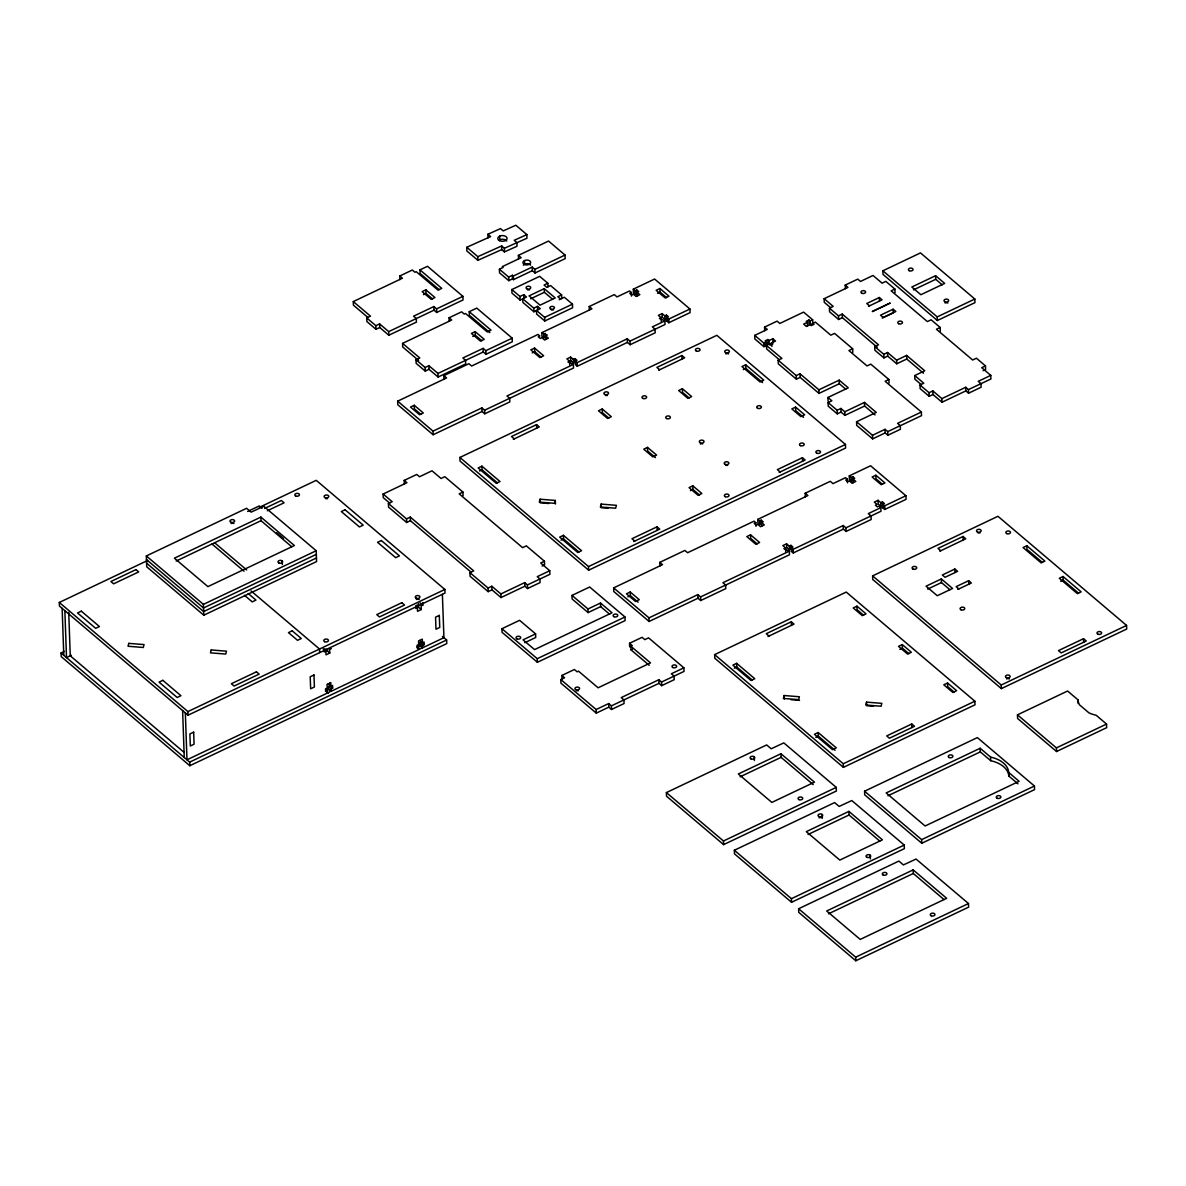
<?xml version="1.0" encoding="UTF-8"?>
<svg xmlns="http://www.w3.org/2000/svg" width="1186" height="1186" viewBox="0 0 1186 1186"><rect width="100%" height="100%" fill="white"/><g stroke="black" fill="none" stroke-linecap="round" stroke-linejoin="round"><path stroke-width="1.5" d="M540.045 499.217L539.319 502.108L554.588 503.324L555.315 500.433L540.045 499.217L540.179 502.82L548.658 503.501M601.124 504.094L600.383 506.985L615.653 508.216L616.394 505.325L601.124 504.094L601.243 507.712L608.033 508.245M784.109 695.53L783.368 698.421L798.638 699.651L799.379 696.76L784.109 695.53L784.242 699.147M866.551 702.127L865.824 705.018L881.094 706.248L881.821 703.357L866.551 702.127L866.684 705.744L873.474 706.278M324.163 649.335L324.252 651.989L327.855 649.884L324.786 648.935M399.801 275.982L412.328 270.023L414.952 272.261L416.212 271.668L437.99 290.14L441.755 288.361L419.963 269.874L427.494 266.301L462.911 296.352L463.029 299.954L436.715 312.467L434.002 310.169L433.868 306.551L413.558 316.202L416.286 318.515L416.405 322.118L388.83 335.223L379.728 327.499L379.609 323.897L375.843 325.676L366.741 317.952L370.506 316.173L353.295 301.57L402.425 278.221L399.801 275.982L399.919 279.599M425.893 289.844L422.142 291.623L431.2 299.317L434.965 297.523L425.893 289.844L426.026 293.446L432.49 298.931M423.521 294.632L426.026 293.446M518.401 255.39L548.555 241.054L565.04 255.049L565.159 258.652L535.019 272.988L532.306 270.675L532.173 267.072L513.316 276.027L512.411 275.271L508.646 277.05L499.41 269.207L503.16 267.428L502.256 266.657L521.128 257.688L518.401 255.39L518.534 258.993M366.741 317.952L366.874 321.569L375.977 329.293L379.728 327.499M379.609 323.897L388.711 331.62L434.002 310.169M433.868 306.551L436.581 308.864L462.911 296.352M499.41 269.207L499.528 272.824L508.779 280.667L512.53 278.873L513.434 279.644L532.306 270.675M532.173 267.072L534.886 269.37L565.04 255.049M449.079 317.789L461.606 311.829L464.23 314.068L465.49 313.475L487.268 331.947L491.034 330.168L469.241 311.681L476.772 308.108L512.189 338.158L512.308 341.761L485.993 354.273L483.28 351.975L483.147 348.358L462.836 358.009L465.564 360.322L465.683 363.924L438.108 377.029L429.006 369.306L428.887 365.703L425.122 367.482L416.019 359.758L419.785 357.979L402.573 343.377L451.703 320.027L449.079 317.789L449.197 321.406M511.848 289.562L520.002 296.47L523.767 294.691L526.48 296.989L520.135 300.088L511.981 293.164L511.848 289.562L539.674 276.338L547.828 283.246L547.962 286.864M547.828 283.246L544.077 285.04L546.79 287.338L550.556 285.559L561.601 294.929L561.719 298.546M544.241 288.672L529.075 295.877L540.045 305.173L555.211 297.968L544.241 288.672L544.374 292.275L552.587 299.257M530.72 298.768L544.374 292.275M475.171 331.65L471.42 333.429L480.478 341.123L484.229 339.329L475.171 331.65L475.304 335.253L481.768 340.738M472.799 336.439L475.304 335.253M533.774 308.152L537.54 306.373L540.253 308.671L533.908 311.77L522.848 302.386L522.73 298.783L533.774 308.152L533.908 311.77M561.601 294.929L557.835 296.722L560.563 299.02M559.214 299.732L564.314 297.241L572.467 304.15L572.601 307.767L544.774 320.991L536.621 314.068L536.487 310.465L544.641 317.374L544.774 320.991M416.019 359.758L416.153 363.376L425.255 371.099L429.006 369.306M544.641 317.374L572.467 304.15M428.887 365.703L437.99 373.427L483.28 351.975M483.147 348.358L485.86 350.671L512.189 338.158M443.964 379.238L443.846 375.621L468.915 363.717L471.628 366.014L538.059 334.437L539.867 335.979L538.236 336.75L540.238 338.44L541.869 337.669L544.582 339.967L548.332 338.188L545.619 335.875L547.25 335.104L541.824 332.658L591.947 308.82L589.234 306.522L614.304 294.602L617.016 296.915L629.558 290.955L631.367 292.482L631.486 296.1M397.681 401.165L433.009 431.141L481.887 407.895L484.6 410.208L573.505 368.016L573.387 364.413L506.956 395.991L509.669 398.288L509.802 401.906L484.733 413.81L482.02 411.512L433.127 434.743L397.814 404.767L397.681 401.165L446.559 377.934L443.846 375.621M633.309 289.162L635.118 290.703L636.749 289.933L636.882 293.535L635.251 294.306L633.443 292.779L633.309 289.162L654.613 279.036L689.941 309.012L690.074 312.615L668.771 322.74L666.947 321.213L666.828 317.596L668.459 316.825L666.458 315.135L664.842 315.906L662.114 313.608L658.363 315.387L661.076 317.7L661.195 321.302M631.367 292.482L629.736 293.268L631.723 294.958L633.354 294.172L636.081 296.485L639.832 294.691L637.119 292.393L638.75 291.623L636.749 289.933M541.824 332.658L541.943 336.261L543.751 337.802L545.382 337.032L545.264 333.414M414.255 405.271L410.504 407.065L419.562 414.744L423.313 412.965L414.255 405.271L414.388 408.888L420.852 414.374M534.59 348.076L530.824 349.87L539.882 357.549L543.648 355.77L534.59 348.076L534.708 351.693L541.172 357.179M659.92 288.509L656.154 290.303L665.213 297.982L668.978 296.189L659.92 288.509L660.039 292.112L666.517 297.612M532.203 352.879L534.708 351.693M657.533 293.313L660.039 292.112M146.338 555.952L246.599 508.29L251.136 512.13L263.752 506.259L316.202 550.749L316.573 561.586L203.784 615.193L146.708 566.775L146.338 555.952L203.399 604.371L203.784 615.193M573.342 359.402L574.973 358.617L575.091 362.234L573.461 363.005L573.342 359.402L570.629 357.09L566.864 358.884L569.577 361.181L569.71 364.799M247.652 511.462L259.26 505.948L262.047 508.305M259.423 507.326L316.232 480.33L444.869 589.457L444.987 593.059L188.055 715.188L59.433 606.061L59.3 602.458L147.598 560.489M573.461 363.005L570.748 360.707L567.946 361.952L573.387 364.413M666.458 315.135L666.591 318.738L664.961 319.523L662.248 317.211L659.446 318.471L664.886 320.917L665.005 324.534L630.003 341.094L627.275 338.796L577.152 362.619L575.329 361.093L576.959 360.307L574.973 358.617M264.641 508.453L281.349 500.507L284.077 502.805L267.354 510.751M664.886 320.917L652.344 326.876L655.057 329.189L655.191 332.792L630.122 344.711L627.409 342.398L627.275 338.796M666.828 317.596L668.637 319.138L689.941 309.012M666.947 321.213L668.578 320.428M575.329 361.093L575.462 364.695L577.271 366.237L627.409 342.398M260.89 517.096L174.401 558.191L207.921 586.625L294.395 545.53L260.89 517.096L261.009 520.698L291.726 546.761M176.195 561.022L261.009 520.698M404.352 484.021L404.218 480.404L416.76 474.459L419.473 476.757L432 470.798L441.059 478.492L444.824 476.698L462.94 492.071L463.074 495.674M459.901 457.455L716.833 335.327L845.47 444.454L845.588 448.056L588.656 570.184L460.02 461.058L459.901 457.455L588.523 566.582L588.656 570.184M389.72 503.131L383.256 497.646L383.122 494.028L406.931 482.717L404.218 480.404M513.301 439.339L539.274 426.916L536.561 424.603L511.492 436.522L514.22 438.82M658.69 370.225L684.678 357.801L681.95 355.503L656.881 367.423L659.609 369.721M442.437 636.422L446.633 639.98L446.751 643.598L189.819 765.726L61.198 656.599L61.064 652.982L64.4 651.396M845.366 288.687L845.233 285.085L857.774 279.125L860.487 281.438L873.029 275.478L882.087 283.157L885.838 281.379L894.896 289.058L895.03 292.66M471.02 572.097L410.43 520.698L406.665 522.492L388.548 507.119L388.43 503.501L392.181 501.722L383.122 494.028M71.382 655.28L66.505 657.593L64.859 610.671M764.688 330.716L764.555 327.099L777.082 321.139L779.81 323.452L803.619 312.126L812.677 319.82L812.81 323.422L810.305 324.623L810.171 321.006L809 320.012L806.243 321.317L807.414 322.325L807.547 325.928M830.734 307.811L824.27 302.311L824.137 298.709L847.96 287.383L845.233 285.085M882.873 270.793L920.484 252.914L974.833 299.035L974.951 302.638L937.355 320.516L883.007 274.396L882.873 270.793L937.222 316.899L937.355 320.516M769.017 344.162L763.917 346.653L754.859 338.974L754.741 335.371L767.268 329.411L764.555 327.099M481.916 466.172L478.151 467.966L496.267 483.325L500.032 481.546L481.916 466.172L482.035 469.775L497.364 482.791M602.236 408.977L598.47 410.771L607.529 418.45L611.294 416.671L602.236 408.977L602.355 412.595L608.833 418.08M479.529 470.975L482.035 469.775M203.399 604.371L316.202 550.749M877.225 347.246L842.386 317.685L838.621 319.479L829.563 311.785L829.444 308.182L833.195 306.388L824.137 298.709M316.321 554.366L203.532 607.973L146.456 559.555M769.062 340.545L772.827 338.766L772.946 342.369L769.195 344.162L769.062 340.545L767.891 339.552L765.133 340.856L766.304 341.864L766.645 348.966L779.246 359.654M754.741 335.371L763.799 343.05L766.304 341.864M807.414 322.325L803.648 324.104L806.376 326.417L810.127 324.623M810.171 321.006L812.677 319.82M767.891 339.552L768.009 343.154L765.252 344.474L781.915 358.424L778.149 360.203L778.283 363.82L796.399 379.194L800.15 377.4L819.007 393.396L839.317 383.745L845.781 389.23M316.454 557.969L203.651 611.591L146.59 563.172M771.908 346.46L771.775 342.858L775.54 341.064L772.827 338.766M388.43 503.501L406.546 518.875L410.297 517.096L473.703 570.881L469.952 572.675L470.071 576.277L488.187 591.651L491.953 589.857L501.011 597.551L524.82 586.225L527.533 588.538L540.075 582.578L539.941 578.961L537.228 576.663L549.755 570.703L549.889 574.32L527.414 584.92L524.701 582.622L500.877 593.934L491.819 586.255L488.069 588.034L469.952 572.675M462.94 492.071L459.175 493.85L522.581 547.65L526.347 545.856L544.463 561.23L544.596 564.847L542.091 566.033M682.41 388.741L678.644 390.52L687.895 398.363L691.646 396.584L682.41 388.741L682.528 392.344L689.14 397.947M829.444 308.182L838.502 315.861L842.253 314.082L878.5 344.815L874.734 346.608L874.853 350.211L883.911 357.905L887.677 356.111L896.735 363.791L906.756 359.032L923.479 373.219M894.896 289.058L891.146 290.837L927.378 321.584L931.129 319.79L940.187 327.484L940.32 331.087M868.463 306.373L882.073 299.821L879.36 297.523L866.758 303.512L869.486 305.81M745.683 364.784L741.932 366.563L760.048 381.936L763.799 380.143L745.683 364.784L745.816 368.386L762.539 382.574M935.606 275.701L911.797 287.027L920.87 294.721L944.679 283.41L935.606 275.701L935.724 279.318L942.218 284.818M743.311 369.572L745.816 368.386M913.502 289.873L935.724 279.318M893.132 309.205L880.531 315.194L883.244 317.492L895.845 311.503L893.132 309.205L893.251 312.808L882.236 318.056M778.149 360.203L796.266 375.577L800.031 373.798L818.889 389.794L819.007 393.396M852.793 352.375L852.675 348.773L848.909 350.552L867.025 365.925L870.791 364.146L888.907 379.505L889.026 383.122M647.526 447.404L643.761 449.197L652.819 456.877L656.584 455.098L647.526 447.404L647.645 451.021L655.413 457.603M937.222 316.899L974.833 299.035M874.734 346.608L883.792 354.288L887.558 352.509L896.616 360.188L896.735 363.791M940.187 327.484L936.436 329.263L972.668 360.01L976.419 358.216L985.477 365.911L985.61 369.513L983.105 370.714M818.889 389.794L839.199 380.143L848.257 387.822L827.947 397.473L828.065 401.09M795.613 407.139L791.848 408.918L800.906 416.612L804.671 414.818L795.613 407.139L795.732 410.741L803.5 417.324M896.616 360.188L906.638 355.415L924.754 370.788L914.732 375.562L914.851 379.164L921.314 384.649M875.06 414.907L864.594 406.027L844.921 415.382L841.022 412.076L837.272 413.855L828.213 406.175L828.08 402.558L831.846 400.779L827.947 397.473M59.3 602.458L187.922 711.585L444.869 589.457M888.907 379.505L885.141 381.299L921.374 412.031L921.507 415.649L899.284 426.204M563.439 535.331L559.673 537.125L577.79 552.498L581.555 550.704L563.439 535.331L563.558 538.948L578.887 551.95M415.663 605.853L417.294 605.082M324.623 650.032L326.194 650.121L325.246 650.58M331.279 648.653L329.649 649.424L329.767 653.041L326.017 654.82L325.883 651.218L323.17 648.905M415.752 608.492L417.383 607.721L417.516 611.339L421.267 609.545L421.149 605.942L422.779 605.156L422.676 602.518M561.052 540.134L563.558 538.948M828.08 402.558L837.138 410.252L840.904 408.458L844.788 411.764L844.921 415.382M844.788 411.764L864.475 402.41L876.246 412.402L856.574 421.756L856.692 425.374L872.629 438.879L885.156 432.92L887.869 435.232L900.411 429.273L900.278 425.655L897.565 423.358L921.374 412.031M692.817 485.83L689.051 487.624L698.109 495.303L701.875 493.509L692.817 485.83L692.935 489.433L699.414 494.933M690.43 490.633L692.935 489.433M544.463 561.23L540.697 563.024L549.755 570.703M920.025 385.035L929.083 392.714L932.848 390.92L941.906 398.615L965.715 387.288L968.428 389.601L990.903 378.986L990.784 375.384L978.242 381.329L980.97 383.641L981.089 387.244L968.562 393.203L965.834 390.906L942.025 402.217L932.967 394.538L929.201 396.317L920.143 388.637L920.025 385.035L923.79 383.241L914.732 375.562M985.477 365.911L981.726 367.69L990.784 375.384M633.769 541.542L659.757 529.119L657.044 526.821L631.975 538.726L634.688 541.038M779.158 472.443L805.146 460.02L802.433 457.707L777.364 469.626L780.077 471.924M328.314 686.59L329.945 685.804L332.658 688.117L331.027 688.888L328.314 686.59L328.389 688.992L331.116 691.305L418.851 649.602L418.762 647.185L417.131 647.971L417.042 645.317L418.673 644.547L418.539 640.929L422.305 639.15L422.424 642.753L424.054 641.982L424.158 644.635L422.527 645.406L419.8 643.094L421.43 642.323L424.158 644.635M328.211 683.937L330.938 686.249L332.569 685.464L332.658 688.117M588.523 566.582L845.47 444.454M419.8 643.094L419.888 645.51L422.601 647.808L443.92 637.683L442.393 594.364M856.574 421.756L872.496 435.277L885.023 429.317L887.751 431.615L887.869 435.232M61.064 652.982L189.686 762.109L446.633 639.98M887.751 431.615L900.278 425.655M609.589 614.215L600.65 606.624L588.108 612.584L572.126 599.019L571.993 595.416L589.664 587.011L624.992 616.987L625.126 620.589L537.391 662.292L502.063 632.331L501.93 628.713L519.601 620.322L535.598 633.887L535.716 637.49L524.761 642.708M659.935 565.959L659.816 562.357L684.885 550.437L687.598 552.735L754.029 521.173L755.838 522.7L755.956 526.317M805.324 496.86L805.205 493.243L830.274 481.323L832.987 483.636L845.514 477.676L847.338 479.218L847.456 482.821M724.705 585.528L789.476 554.751L789.357 551.134L722.926 582.711L725.639 585.024L725.773 588.627L700.704 600.546L697.976 598.233L649.098 621.464L613.77 591.503L613.651 587.885L662.529 564.655L659.816 562.357M757.78 519.379L759.589 520.921L761.219 520.15L761.353 523.752L759.722 524.523L757.913 522.996L757.78 519.379L807.918 495.555L805.205 493.243M849.28 475.897L851.088 477.424L852.719 476.653L852.853 480.271L851.222 481.042L849.398 479.5L849.28 475.897L870.583 465.757L905.911 495.733L906.045 499.35L884.726 509.476L882.918 507.934L882.799 504.332L884.43 503.546L882.428 501.856L880.798 502.642L878.085 500.329L874.319 502.123L877.047 504.421L875.416 505.192L877.403 506.882L879.034 506.111L880.842 507.652L880.976 511.255L870.005 516.473M755.838 522.7L754.207 523.486L756.194 525.176L757.824 524.39L760.552 526.703L764.303 524.909L761.59 522.611L763.221 521.84L761.219 520.15M847.338 479.218L845.707 479.989L847.693 481.679L849.324 480.908L852.037 483.206L855.803 481.427L853.09 479.114L854.706 478.343L852.719 476.653M535.598 633.887L523.056 639.832L534.56 649.602L612.02 612.777L600.516 603.022L587.989 608.981L571.993 595.416M630.226 592.007L626.46 593.786L635.518 601.48L639.284 599.686L630.226 592.007L630.359 595.609L638.112 602.191M750.545 534.812L746.795 536.591L755.853 544.285L759.603 542.491L750.545 534.812L750.679 538.414L757.142 543.914M875.891 475.23L872.125 477.024L881.183 484.703L884.949 482.924L875.891 475.23L876.009 478.847L882.473 484.333M627.839 596.795L630.359 595.609M501.93 628.713L537.258 658.69L624.992 616.987M789.313 546.123L790.929 545.352L791.062 548.955L789.431 549.741L789.313 546.123L786.585 543.825L782.834 545.604L785.547 547.917L785.666 551.52M789.431 549.741L786.718 547.428L783.916 548.688L789.357 551.134M880.842 507.652L868.315 513.612L871.028 515.91L871.161 519.527L846.092 531.432L843.365 529.134L793.241 552.958L791.418 551.431L791.299 547.813L792.93 547.043L790.929 545.352M878.085 500.329L878.203 503.946L880.931 506.244L882.562 505.473L882.428 501.856M613.651 587.885L648.979 617.862L697.857 594.631L700.57 596.929L700.704 600.546M791.299 547.813L793.108 549.355L843.246 525.517L845.959 527.829L846.092 531.432M882.799 504.332L884.608 505.859L905.911 495.733M791.418 551.431L793.049 550.645M882.918 507.934L884.548 507.163M700.57 596.929L725.639 585.024M845.959 527.829L871.028 515.91M561.867 675.457L574.395 669.497L577.122 671.81L578.501 671.157L598.1 687.791L650.491 662.885L630.878 646.251L632.257 645.599L629.544 643.286L642.086 637.327L644.799 639.639L648.564 637.846L683.877 667.822L684.011 671.424L661.536 682.039L658.823 679.741L621.212 697.605L623.94 699.918L624.058 703.52L611.531 709.48L608.803 707.167L608.685 703.565L596.143 709.524L560.815 679.548L564.58 677.769L561.867 675.457L561.986 679.074M630.878 646.251L631.011 649.854L632.39 649.202M872.614 575.877L997.945 516.295L1126.567 625.422L1126.7 629.04L1001.369 688.606L872.733 579.48L872.614 575.877L1001.236 685.004L1001.369 688.606M683.877 667.822L671.35 673.781L674.063 676.079L674.197 679.697L661.655 685.656L658.942 683.344L658.823 679.741M939.801 551.208L965.775 538.785L963.062 536.472L937.993 548.392L940.72 550.704M714.639 654.628L846.241 592.081L974.877 701.208L974.996 704.81L843.394 767.357L714.773 658.23L714.639 654.628L843.276 763.754L843.394 767.357M560.815 679.548L560.948 683.166L596.276 713.127L608.803 707.167M608.685 703.565L611.398 705.863L658.942 683.344M768.039 636.511L794.027 624.088L791.314 621.79L766.245 633.695L768.958 636.007M736.654 663.345L732.904 665.138L751.02 680.512L754.77 678.718L736.654 663.345L736.788 666.962L752.117 679.963M856.974 606.165L853.223 607.944L862.281 615.623L866.032 613.844L856.974 606.165L857.107 609.767L863.571 615.252M734.282 668.148L736.788 666.962M954.878 569.028L942.351 574.988L945.064 577.285L957.606 571.326L954.878 569.028L955.012 572.512M941.343 578.931L926.044 586.21L937.281 595.728L952.58 588.464L941.343 578.931L941.462 582.548L949.897 589.694M927.704 589.086L941.462 582.548M1026.794 545.753L1023.044 547.547L1041.16 562.905L1044.91 561.126L1026.794 545.753L1026.928 549.355L1042.257 562.372M957.814 589.412L971.364 583.008L968.651 580.71L956.124 586.655L958.837 588.968M902.279 644.576L898.514 646.37L907.572 654.049L911.337 652.27L902.279 644.576L902.398 648.193L908.861 653.679M899.892 649.379L902.398 648.193M1063.027 576.5L1059.276 578.279L1077.392 593.652L1081.143 591.858L1063.027 576.5L1063.16 580.102L1078.489 593.104M1060.655 581.288L1063.16 580.102M666.399 792.589L766.66 744.941L771.197 748.781L783.813 742.896L836.263 787.385L836.397 791.003L723.593 844.625L666.517 796.206L666.399 792.589L723.46 841.007L723.593 844.625M818.177 732.518L814.426 734.297L832.542 749.671L836.293 747.877L818.177 732.518L818.31 736.121L835.033 750.308M780.951 753.733L738.329 773.984L771.849 802.418L814.471 782.167L780.951 753.733L781.07 757.35L813.196 784.598M815.805 737.307L818.31 736.121M740.094 776.815L781.07 757.35M947.57 683.003L943.804 684.796L952.862 692.476L956.628 690.697L947.57 683.003L947.688 686.62L954.152 692.105M1083.544 638.691L1058.475 650.595L1061.188 652.908L1086.257 640.989L1083.544 638.691L1083.663 642.293M911.782 723.994L886.713 735.913L889.441 738.211L914.51 726.292L911.782 723.994L911.915 727.596M1001.236 685.004L1126.567 625.422M843.276 763.754L974.877 701.208M723.46 841.007L836.263 787.385M1017.469 714.847L1067.593 691.023L1078.015 699.859A28.108 17.642 -2 0 0 1079.542 704.855L1089 712.89A28.108 17.642 -2 0 0 1096.131 715.232L1106.553 724.068L1106.671 727.67L1056.548 751.509L1017.588 718.464L1017.469 714.847L1056.415 747.892L1056.548 751.509M734.356 850.258L834.633 802.596L839.154 806.436L851.785 800.55L904.236 845.055L904.355 848.657L791.551 902.279L734.49 853.861L734.356 850.258L791.433 898.677L791.551 902.279M864.579 791.21L977.383 737.603L1034.444 786.022L1034.563 789.624L921.774 843.246L864.698 794.828L864.579 791.21L921.641 839.629L921.774 843.246M980.17 748.262L886.164 792.945L925.11 825.99L1019.115 781.307L1008.708 772.471A28.108 17.642 -2 0 0 990.592 757.098L980.17 748.262L980.288 751.88L990.71 760.715A28.108 17.642 -2 0 1 1008.826 776.074L1017.944 783.813M848.909 811.402L806.302 831.653L839.821 860.087L882.428 839.836L848.909 811.402L849.043 815.004L879.76 841.067M887.943 795.776L980.288 751.88M808.066 834.484L849.043 815.004M1056.415 747.892L1106.553 724.068M791.433 898.677L904.236 845.055M921.641 839.629L1034.444 786.022M798.608 908.743L898.884 861.08L903.406 864.92L916.037 859.049L968.488 903.539L968.606 907.142L855.803 960.764L798.741 912.345L798.608 908.743L855.684 957.161L855.803 960.764M913.161 869.887L826.686 910.981L860.206 939.416L946.68 898.321L913.161 869.887L913.294 873.489L944.012 899.551M828.48 913.813L913.294 873.489M855.684 957.161L968.488 903.539M487.906 234.265L500.507 228.601L503.235 230.899L515.836 225.236L526.88 234.606L526.91 238.267L504.391 248.259L501.678 245.947L477.854 256.665L466.795 247.281L490.633 236.577L487.906 234.265L487.935 237.926M526.88 234.606L514.22 240.313L516.933 242.611L516.963 246.273L504.421 251.906L501.708 249.609L501.678 245.947M466.795 247.281L466.824 250.943L477.884 260.312L501.708 249.609M791.018 699.681L799.512 700.363M852.675 348.773L834.559 333.399L830.793 335.193L815.39 322.118L812.884 323.318L814.07 324.312L811.313 325.616L809.119 323.615L809 320.012M771.775 342.858L772.961 343.851L770.203 345.17L768.009 343.154M439.161 289.651L420.096 273.477L419.963 269.874M489.803 332.614L469.374 315.298L469.241 311.681M367.986 317.537L353.413 305.173L353.295 301.57M418.584 360.47L402.691 346.979L402.573 343.377M631.011 649.854L649.216 665.302M420.052 602.859L422.779 605.156M421.267 609.545L418.554 607.247L418.421 603.63M419.711 640.455L422.424 642.753M276.709 532.736L283.454 538.474M214.696 542.803L246.688 569.947M212.042 544.048L244.034 571.192M327.054 650.729L329.767 653.041M251.017 590.91L319.523 649.024L319.657 652.641M248.215 593.504L255.983 600.086L252.218 601.88L244.464 595.298M184.141 752.428L70.256 655.814L68.744 612.406M1078.015 699.859L1078.148 703.461M1008.708 772.471L1008.826 776.074M990.592 757.098L990.71 760.715M968.428 389.601L968.562 393.203M965.715 387.288L965.834 390.906M968.651 580.71L968.769 584.194M963.062 536.472L963.195 540.09M941.906 398.615L942.025 402.217M932.848 390.92L932.967 394.538M929.083 392.714L929.201 396.317M906.638 355.415L906.756 359.032M887.558 352.509L887.677 356.111M883.792 354.288L883.911 357.905M885.023 429.317L885.156 432.92M879.36 297.523L879.478 301.125M884.608 505.859L884.726 509.476M880.798 502.642L880.931 506.244M872.496 435.277L872.629 438.879M864.475 402.41L864.594 406.027M870.242 855.21L870.376 858.827M853.09 479.114L853.208 482.732M851.088 477.424L851.222 481.042M842.253 314.082L842.386 317.685M838.502 315.861L838.621 319.479M840.904 408.458L841.022 412.076M839.199 380.143L839.317 383.745M843.246 525.517L843.365 529.134M837.138 410.252L837.272 413.855M822.239 814.485L822.372 818.088M800.031 373.798L800.15 377.4M802.433 457.707L802.551 461.324M796.266 375.577L796.399 379.194M793.108 549.355L793.241 552.958M791.314 621.79L791.433 625.393M786.585 543.825L786.718 547.428M763.799 343.05L763.917 346.653M761.59 522.611L761.708 526.213M759.589 520.921L759.722 524.523M754.281 756.816L754.4 760.434M697.857 594.631L697.976 598.233M681.95 355.503L682.083 359.106M668.637 319.138L668.771 322.74M664.842 315.906L664.961 319.523M662.114 313.608L662.248 317.211M657.044 526.821L657.163 530.424M661.536 682.039L661.655 685.656M648.979 617.862L649.098 621.464M637.119 292.393L637.238 295.996M635.118 290.703L635.251 294.306M630.003 341.094L630.122 344.711M629.544 643.286L629.677 646.904M611.398 705.863L611.531 709.48M600.516 603.022L600.65 606.624M589.234 306.522L589.368 310.124M596.143 709.524L596.276 713.127M587.989 608.981L588.108 612.584M577.152 362.619L577.271 366.237M570.629 357.09L570.748 360.707M555.315 500.433L555.448 504.05M545.619 335.875L545.753 339.493M543.633 334.185L543.751 337.802M537.54 306.373L537.658 309.976M534.886 269.37L535.019 272.988M536.561 424.603L536.695 428.22M524.523 260.579L524.642 264.181M537.258 658.69L537.391 662.292M523.767 294.691L523.886 298.294M520.002 296.47L520.135 300.088M527.414 584.92L527.533 588.538M524.701 582.622L524.82 586.225M513.316 276.027L513.434 279.644M512.411 275.271L512.53 278.873M508.646 277.05L508.779 280.667M500.877 593.934L501.011 597.551M485.86 350.671L485.993 354.273M491.819 586.255L491.953 589.857M484.6 410.208L484.733 413.81M481.887 407.895L482.02 411.512M488.069 588.034L488.187 591.651M436.581 308.864L436.715 312.467M437.99 373.427L438.108 377.029M433.009 431.141L433.127 434.743M425.122 367.482L425.255 371.099M422.527 645.406L422.601 647.808M410.297 517.096L410.43 520.698M406.546 518.875L406.665 522.492M388.711 331.62L388.83 335.223M375.843 325.676L375.977 329.293M330.938 686.249L330.805 682.632L327.054 684.426L327.173 688.028L325.542 688.799L325.631 691.453L327.262 690.682L327.351 693.084L186.973 759.811L185.342 712.89M331.027 688.888L331.116 691.305M329.841 683.166L329.945 685.804M282.224 560.904L282.342 564.521M187.922 711.585L188.055 715.188M189.686 762.109L189.819 765.726M182.614 710.577L184.26 757.498M62.146 608.374L63.777 655.295M504.391 248.259L504.421 251.906M499.721 236.133L499.751 239.78M477.854 256.665L477.884 260.312M819.126 817.836A2.328 1.453 -2 0 1 821.957 817.821M978.139 533.048A2.328 1.453 -2 0 1 979.918 533.033M1006.588 678.941A2.328 1.453 -2 0 1 1009.405 678.926M231.092 523.53A2.328 1.453 -2 0 1 233.924 523.515M325.75 498.728A2.328 1.453 -2 0 1 327.529 498.713M416.375 599.479A2.328 1.453 -2 0 1 419.192 599.464M527.711 289.947A2.328 1.453 -2 0 1 529.49 289.947M551.446 310.08A2.328 1.453 -2 0 1 553.225 310.08M498.876 240.298A4.64 2.861 -0.4 0 1 506.807 241.054M523.382 265.19A3.869 2.431 -2 0 1 527.029 263.677A3.869 2.431 -2 0 1 530.527 265.16M945.109 303.038A2.328 1.453 -2 0 1 947.925 303.023M576.559 690.786A2.328 1.453 -2 0 1 578.338 690.786M725.847 465.431A2.342 1.468 -2 0 1 727.641 465.431M700.437 444.038A2.342 1.468 -2 0 1 702.764 443.846M605.527 395.561A2.328 1.453 -2 0 1 607.306 395.546M725.817 353.917A2.328 1.453 -2 0 1 728.634 353.902M417.25 646.993A2.328 1.453 -2 0 1 420.496 646.251A2.328 1.453 -2 0 1 421.282 648.327A2.328 1.453 -2 0 1 417.902 648.712M327.766 693.202A2.328 1.453 -2 0 1 328.359 693.202M325.587 690.86A2.328 1.453 -2 0 1 328.433 689.615A2.328 1.453 -2 0 1 330.064 691.468A2.328 1.453 -2 0 1 326.921 692.387M128.77 643.361L128.029 646.251L143.298 647.482L144.04 644.576L128.77 643.361M211.212 649.958L210.471 652.849L225.74 654.064L226.482 651.173L211.212 649.958M135.96 569.606L110.906 581.525L113.619 583.823L138.688 571.919L135.96 569.606M81.315 611.175L77.55 612.954L95.666 628.328L99.431 626.549L81.315 611.175M345.082 509.772L341.331 511.566L359.447 526.94L363.198 525.146L345.082 509.772M381.314 540.519L377.563 542.313L395.679 557.672L399.445 555.893L381.314 540.519M889.989 303.142L872.436 311.488L889.989 303.142M162.838 680.334L159.072 682.128L177.188 697.501L180.954 695.708L162.838 680.334M292.216 630.833L288.465 632.627L297.523 640.307L301.274 638.513L292.216 630.833M256.443 671.825L231.374 683.729L234.087 686.042L259.156 674.122L256.443 671.825M401.832 602.71L376.763 614.63L379.476 616.928L404.545 605.023L401.832 602.71M193.659 732.177L189.893 733.956L190.309 745.994L194.074 744.2L193.659 732.177M313.979 674.982L310.213 676.761L310.643 688.799L314.394 687.005L313.979 674.982M439.309 615.401L435.558 617.194L435.974 629.217L439.739 627.438L439.309 615.401M750.931 758.877A2.328 1.453 -2 0 0 754.681 757.898A2.328 1.453 -2 0 0 751.568 756.371A2.328 1.453 -2 0 0 750.931 758.877M798.934 799.601A2.328 1.453 -2 0 0 802.7 798.623A2.328 1.453 -2 0 0 799.572 797.096A2.328 1.453 -2 0 0 798.934 799.601M818.889 816.531A2.328 1.453 -2 0 0 822.654 815.553A2.328 1.453 -2 0 0 819.541 814.026A2.328 1.453 -2 0 0 818.889 816.531M866.907 857.27A2.328 1.453 -2 0 0 870.657 856.292A2.328 1.453 -2 0 0 867.544 854.765A2.328 1.453 -2 0 0 866.907 857.27M883.155 875.016A2.328 1.453 -2 0 0 886.906 874.038A2.328 1.453 -2 0 0 883.792 872.511A2.328 1.453 -2 0 0 883.155 875.016M931.158 915.755A2.328 1.453 -2 0 0 934.909 914.777A2.328 1.453 -2 0 0 931.796 913.25A2.328 1.453 -2 0 0 931.158 915.755M977.368 531.936A2.328 1.453 -2 0 0 981.133 530.957A2.328 1.453 -2 0 0 978.005 529.43A2.328 1.453 -2 0 0 977.368 531.936M1006.692 533.596A2.328 1.453 -2 0 0 1010.442 532.618A2.328 1.453 -2 0 0 1007.329 531.091A2.328 1.453 -2 0 0 1006.692 533.596M1097.851 634.154A2.328 1.453 -2 0 0 1101.601 633.176A2.328 1.453 -2 0 0 1098.488 631.649A2.328 1.453 -2 0 0 1097.851 634.154M1006.351 677.636A2.328 1.453 -2 0 0 1010.101 676.657A2.328 1.453 -2 0 0 1006.988 675.13A2.328 1.453 -2 0 0 1006.351 677.636M912.953 569.028A2.328 1.453 -2 0 0 916.704 568.05A2.328 1.453 -2 0 0 913.591 566.523A2.328 1.453 -2 0 0 912.953 569.028M960.957 609.767A2.328 1.453 -2 0 0 964.722 608.789A2.328 1.453 -2 0 0 961.594 607.262A2.328 1.453 -2 0 0 960.957 609.767M230.87 522.225A2.328 1.453 -2 0 0 234.62 521.247A2.328 1.453 -2 0 0 231.507 519.72A2.328 1.453 -2 0 0 230.87 522.225M278.873 562.965A2.328 1.453 -2 0 0 282.624 561.986A2.328 1.453 -2 0 0 279.511 560.459A2.328 1.453 -2 0 0 278.873 562.965M295.67 495.97A2.328 1.453 -2 0 0 299.421 494.992A2.328 1.453 -2 0 0 296.307 493.465A2.328 1.453 -2 0 0 295.67 495.97M324.979 497.616A2.328 1.453 -2 0 0 328.744 496.637A2.328 1.453 -2 0 0 325.631 495.111A2.328 1.453 -2 0 0 324.979 497.616M416.138 598.174A2.328 1.453 -2 0 0 419.888 597.195A2.328 1.453 -2 0 0 416.775 595.668A2.328 1.453 -2 0 0 416.138 598.174M324.638 641.67A2.328 1.453 -2 0 0 328.403 640.692A2.328 1.453 -2 0 0 325.275 639.165A2.328 1.453 -2 0 0 324.638 641.67M949.111 757.498A2.328 1.453 -2 0 0 952.862 756.52A2.328 1.453 -2 0 0 949.749 754.993A2.328 1.453 -2 0 0 949.111 757.498M997.115 798.222A2.328 1.453 -2 0 0 1000.865 797.244A2.328 1.453 -2 0 0 997.752 795.717A2.328 1.453 -2 0 0 997.115 798.222M526.955 288.85A2.328 1.453 -2 0 0 530.705 287.872A2.328 1.453 -2 0 0 527.592 286.33A2.328 1.453 -2 0 0 526.955 288.85M550.689 308.983A2.328 1.453 -2 0 0 554.44 308.004A2.328 1.453 -2 0 0 551.327 306.477A2.328 1.453 -2 0 0 550.689 308.983M499.514 240.669A4.64 2.861 -0.4 0 0 507.015 238.86A4.64 2.861 -0.4 0 0 500.788 235.762A4.64 2.861 -0.4 0 0 499.514 240.669M524.345 264.434A3.869 2.431 -2 0 0 530.602 262.803A3.869 2.431 -2 0 0 525.413 260.253A3.869 2.431 -2 0 0 524.345 264.434M861.822 293.253A2.328 1.453 -2 0 0 865.572 292.275A2.328 1.453 -2 0 0 862.459 290.748A2.328 1.453 -2 0 0 861.822 293.253M898.677 323.704A2.328 1.453 -2 0 0 902.427 322.725A2.328 1.453 -2 0 0 899.314 321.198A2.328 1.453 -2 0 0 898.677 323.704M944.871 301.733A2.328 1.453 -2 0 0 948.637 300.755A2.328 1.453 -2 0 0 945.509 299.228A2.328 1.453 -2 0 0 944.871 301.733M909.277 270.704A2.328 1.453 -2 0 0 913.027 269.726A2.328 1.453 -2 0 0 909.914 268.199A2.328 1.453 -2 0 0 909.277 270.704M613.992 616.69A2.328 1.453 -2 0 0 617.743 615.712A2.328 1.453 -2 0 0 614.63 614.185A2.328 1.453 -2 0 0 613.992 616.69M516.918 638.854A2.328 1.453 -2 0 0 520.669 637.875A2.328 1.453 -2 0 0 517.556 636.348A2.328 1.453 -2 0 0 516.918 638.854M575.803 689.689A2.328 1.453 -2 0 0 579.554 688.71A2.328 1.453 -2 0 0 576.44 687.183A2.328 1.453 -2 0 0 575.803 689.689M672.877 667.525A2.328 1.453 -2 0 0 676.628 666.547A2.328 1.453 -2 0 0 673.515 665.02A2.328 1.453 -2 0 0 672.877 667.525M757.572 408.295A2.342 1.468 -2 0 0 761.353 407.317A2.342 1.468 -2 0 0 758.21 405.775A2.342 1.468 -2 0 0 757.572 408.295M700.214 442.763A2.342 1.468 -2 0 0 703.995 441.77A2.342 1.468 -2 0 0 700.852 440.228A2.342 1.468 -2 0 0 700.214 442.763M725.061 464.349A2.342 1.468 -2 0 0 728.856 463.37A2.342 1.468 -2 0 0 725.728 461.828A2.342 1.468 -2 0 0 725.061 464.349M800.387 445.625A2.342 1.468 -2 0 0 804.167 444.631A2.342 1.468 -2 0 0 801.024 443.104A2.342 1.468 -2 0 0 800.387 445.625M604.771 394.449A2.328 1.453 -2 0 0 608.522 393.47A2.328 1.453 -2 0 0 605.409 391.943A2.328 1.453 -2 0 0 604.771 394.449M725.58 352.613A2.328 1.453 -2 0 0 729.346 351.634A2.328 1.453 -2 0 0 726.217 350.107A2.328 1.453 -2 0 0 725.58 352.613M816.739 453.171A2.328 1.453 -2 0 0 820.49 452.192A2.328 1.453 -2 0 0 817.376 450.665A2.328 1.453 -2 0 0 816.739 453.171M725.239 496.667A2.328 1.453 -2 0 0 728.99 495.689A2.328 1.453 -2 0 0 725.876 494.162A2.328 1.453 -2 0 0 725.239 496.667M642.871 398.407A2.328 1.453 -2 0 0 646.622 397.429A2.328 1.453 -2 0 0 643.509 395.902A2.328 1.453 -2 0 0 642.871 398.407M666.591 418.539A2.328 1.453 -2 0 0 670.357 417.561A2.328 1.453 -2 0 0 667.244 416.034A2.328 1.453 -2 0 0 666.591 418.539M696.256 350.967A2.328 1.453 -2 0 0 700.022 349.989A2.328 1.453 -2 0 0 696.894 348.462A2.328 1.453 -2 0 0 696.256 350.967"/></g></svg>
